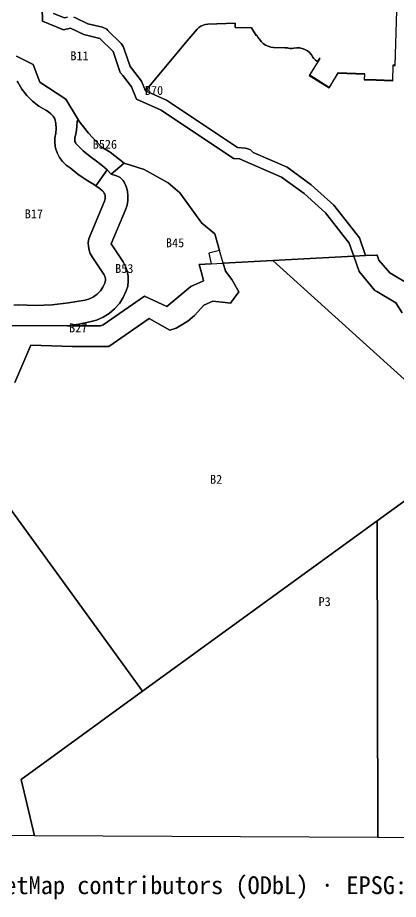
# Model space of a CAD drawing. Header units: metres. Extents: x 446275 to 447851, y 3131842 to 3133549.
# Drawn here: x 446715 to 446971, y 3131842 to 3132434 of the extents above; entities that cross this region are included whole.
import ezdxf

# ---------------------------------------------------------------- set-up
doc = ezdxf.new("R2010")
doc.units = ezdxf.units.M
for name, color, linetype in [('00_계획선-획지명', 7, 'Continuous'), ('00_계획선-획지선', 7, 'Continuous'), ('00_표제', 7, 'Continuous')]:
    doc.layers.add(name, color=color, linetype=linetype)

msp = doc.modelspace()

# ---------------------------------------------------------------- linework, layer by layer
at = {"layer": '00_계획선-획지선'}
for points in [[(446956.45, 3132096.13), (447024.97, 3132145.87), (447024.96, 3132145.87), (447608.31, 3132569.39), (447758.46, 3132571.13), (447846.48, 3132572.1), (447843.44, 3131879.84), (446956.9, 3131883.78), (446956.45, 3132096.13)], [(446772.18, 3132334.35), (446768.94, 3132336.86), (446763.88, 3132340.46), (446759.13, 3132344.45), (446754.72, 3132348.82), (446754.27, 3132349.37), (446753.92, 3132349.99), (446753.67, 3132350.65), (446753.52, 3132351.35), (446753.49, 3132352.05), (446753.56, 3132352.76), (446754.5, 3132356.57), (446755.02, 3132360.46), (446755.11, 3132364.38), (446755.94, 3132364.87), (446755.99, 3132364.78), (446762.68, 3132356.23), (446771.19, 3132347.07), (446777.27, 3132343.4), (446786.7, 3132336.06), (446780.85, 3132331.26), (446778.03, 3132328.74), (446775.23, 3132331.62), (446772.18, 3132334.35)], [(446839.96, 3132257.09), (446831.35, 3132253.24), (446815.24, 3132239.84), (446800.37, 3132246.97), (446772.61, 3132227.61), (446770.75, 3132227.01), (446748.67, 3132227.07), (446756.17, 3132228.15), (446763.62, 3132229.55), (446768.22, 3132230.85), (446772.59, 3132232.79), (446776.63, 3132235.34), (446780.27, 3132238.43), (446783.44, 3132242.02), (446786.05, 3132246.02), (446788.07, 3132250.35), (446789.03, 3132253.59), (446789.46, 3132256.95), (446789.35, 3132260.33), (446788.72, 3132263.65), (446787.57, 3132266.83), (446785.93, 3132269.79), (446777.91, 3132281.87), (446787.58, 3132304.85), (446788.59, 3132307.87), (446789.15, 3132311), (446789.23, 3132314.18), (446788.83, 3132317.34), (446787.98, 3132320.4), (446786.67, 3132323.3), (446785.92, 3132324.47), (446784.99, 3132325.51), (446783.92, 3132326.4), (446782.72, 3132327.12), (446781.43, 3132327.64), (446778.03, 3132328.74), (446780.85, 3132331.26), (446786.7, 3132336.06), (446800.09, 3132331.76), (446816.16, 3132322.92), (446824.13, 3132316.17), (446838.7, 3132295.72), (446847.52, 3132288.69), (446850.73, 3132277.51), (446843.43, 3132275.63), (446844.96, 3132268.57), (446837.09, 3132268.16), (446838.7, 3132261.93), (446839.96, 3132257.09)], [(446717.55, 3131922.72), (446798.97, 3131981.82), (446956.45, 3132096.13), (446956.9, 3131883.78), (446726.43, 3131884.81), (446717.55, 3131922.72)]]:
    msp.add_lwpolyline(points, close=True, dxfattribs=at)
for points in [[(446969.77, 3132445.96), (446968.33, 3132401.84), (446967.04, 3132401.87), (446966.73, 3132391.54), (446955.83, 3132391.87), (446947.99, 3132392.11), (446948.1, 3132396), (446930.13, 3132396.61), (446924.28, 3132386.92), (446911.24, 3132395.01), (446918.16, 3132406.22), (446917.85, 3132406.42), (446916.49, 3132404.23), (446915.78, 3132404.67), (446915.05, 3132405.19), (446914.39, 3132405.8), (446913.82, 3132406.5), (446913.35, 3132407.27), (446912.34, 3132408.85), (446911.09, 3132410.25), (446909.62, 3132411.43), (446907.99, 3132412.35), (446906.22, 3132412.99), (446904.38, 3132413.34), (446902.5, 3132413.39), (446900.64, 3132413.13), (446899.4, 3132412.95), (446898.14, 3132412.99), (446896.91, 3132413.22), (446896.37, 3132413.34), (446895.82, 3132413.39), (446894.82, 3132413.42), (446886.97, 3132413.73), (446885.07, 3132413.96), (446883.24, 3132414.49), (446881.51, 3132415.31), (446879.93, 3132416.39), (446878.55, 3132417.72), (446877.4, 3132419.24), (446876.48, 3132420.68), (446875.72, 3132421.91), (446875.32, 3132421.65), (446872.05, 3132426.83), (446861.06, 3132427.16), (446861.14, 3132429.88), (446842.91, 3132429.29), (446841.28, 3132429.1), (446839.7, 3132428.65), (446838.22, 3132427.95), (446836.88, 3132427.01), (446835.7, 3132425.87), (446828.9, 3132418.07), (446800.94, 3132384.71), (446798.37, 3132391.06), (446791.67, 3132399.81), (446790.65, 3132400.88), (446786.48, 3132413.31), (446786.03, 3132414.38), (446785.42, 3132415.37), (446784.66, 3132416.25), (446775.8, 3132425.17), (446775, 3132425.88), (446774.11, 3132426.46), (446773.14, 3132426.91), (446772.12, 3132427.23), (446762.24, 3132429.53), (446753.95, 3132433.54), (446752.95, 3132433.94)], [(446979.9, 3132253.65), (446964.93, 3132262.48), (446957.57, 3132271.1), (446956.45, 3132274.47), (446956.08, 3132274.45), (446948.68, 3132274.06), (446944.57, 3132286), (446927.42, 3132307.97), (446912.28, 3132321.63), (446896.04, 3132333.29), (446873.2, 3132343.25), (446872.36, 3132344.18), (446871.37, 3132344.97), (446870.26, 3132345.58), (446869.07, 3132345.99), (446867.83, 3132346.21), (446862.75, 3132346.66), (446815.16, 3132378.36), (446800.94, 3132384.71), (446828.9, 3132418.07), (446835.7, 3132425.87), (446836.88, 3132427.01), (446838.22, 3132427.95), (446839.7, 3132428.65), (446841.28, 3132429.1), (446842.91, 3132429.29), (446861.14, 3132429.88), (446861.06, 3132427.16), (446872.05, 3132426.83), (446875.32, 3132421.65), (446875.72, 3132421.91), (446876.48, 3132420.68), (446877.37, 3132419.25), (446877.4, 3132419.24), (446878.55, 3132417.72), (446879.93, 3132416.39), (446881.51, 3132415.31), (446883.24, 3132414.49), (446885.07, 3132413.96), (446886.97, 3132413.73), (446887.12, 3132413.64), (446894.82, 3132413.42), (446895.82, 3132413.39), (446896.37, 3132413.34), (446896.91, 3132413.22), (446898.14, 3132412.99), (446899.4, 3132412.95), (446900.64, 3132413.13), (446902.5, 3132413.39), (446904.38, 3132413.34), (446906.22, 3132412.99), (446907.99, 3132412.35), (446909.62, 3132411.43), (446911.09, 3132410.25), (446912.34, 3132408.85), (446913.35, 3132407.27), (446913.82, 3132406.5), (446914.39, 3132405.8), (446915.05, 3132405.19), (446915.78, 3132404.67), (446916.49, 3132404.23), (446916.62, 3132404.15), (446910.93, 3132394.92), (446924.29, 3132386.68), (446930.26, 3132396.36), (446947.87, 3132395.84), (446947.75, 3132391.89), (446955.83, 3132391.65), (446966.94, 3132391.33), (446967.24, 3132401.68), (446968.61, 3132401.64), (446969.9, 3132446)], [(446731.63, 3132440.61), (446731.77, 3132431.27), (446746.03, 3132425.46), (446750.63, 3132426.67), (446759.68, 3132422.3), (446770.39, 3132419.8), (446779.25, 3132410.88), (446783.97, 3132396.85), (446785.86, 3132394.86), (446791.69, 3132387.24), (446795.02, 3132379.01), (446811.46, 3132371.65), (446860.13, 3132339.24), (446864.13, 3132338.88), (446892.25, 3132326.61), (446907.48, 3132315.68), (446921.82, 3132302.75), (446937.77, 3132282.31), (446940.77, 3132273.64), (446886.37, 3132270.76), (446853.17, 3132269.01), (446850.73, 3132277.51), (446847.52, 3132288.69), (446838.7, 3132295.72), (446824.13, 3132316.17), (446816.16, 3132322.92), (446800.09, 3132331.76), (446786.7, 3132336.06), (446777.27, 3132343.4), (446771.19, 3132347.07), (446762.68, 3132356.23), (446755.99, 3132364.78), (446755.94, 3132364.87), (446755.94, 3132364.87), (446747.5, 3132379.12), (446730.16, 3132390.44), (446725.61, 3132402.33), (446714.35, 3132407.85)], [(446752.95, 3132433.94), (446753.95, 3132433.54), (446762.24, 3132429.53), (446772.12, 3132427.23), (446773.14, 3132426.91), (446774.11, 3132426.46), (446775, 3132425.88), (446775.8, 3132425.17), (446784.66, 3132416.25), (446785.42, 3132415.37), (446786.03, 3132414.38), (446786.48, 3132413.31), (446790.65, 3132400.88), (446791.67, 3132399.81), (446798.37, 3132391.06), (446800.94, 3132384.71), (446815.16, 3132378.36), (446862.75, 3132346.66), (446867.83, 3132346.21), (446869.07, 3132345.99), (446870.26, 3132345.58), (446871.37, 3132344.97), (446872.36, 3132344.18), (446873.2, 3132343.25), (446896.04, 3132333.29), (446912.28, 3132321.63), (446927.42, 3132307.97), (446944.57, 3132286), (446948.68, 3132274.06), (446940.77, 3132273.64), (446937.77, 3132282.31), (446921.82, 3132302.75), (446907.48, 3132315.68), (446907.48, 3132315.68), (446892.25, 3132326.61), (446864.13, 3132338.88), (446860.13, 3132339.24), (446811.46, 3132371.65), (446795.02, 3132379.01), (446791.69, 3132387.24), (446785.86, 3132394.86), (446783.97, 3132396.85), (446779.25, 3132410.88), (446770.39, 3132419.8), (446759.68, 3132422.3), (446750.63, 3132426.67), (446746.03, 3132425.46), (446731.77, 3132431.27), (446731.63, 3132440.61)], [(446748.69, 3132434.04), (446746.55, 3132433.48), (446739.31, 3132436.43)], [(446739.31, 3132436.43), (446746.55, 3132433.48), (446748.69, 3132434.04)], [(446714.35, 3132407.85), (446725.61, 3132402.33), (446730.16, 3132390.44), (446747.5, 3132379.12), (446755.94, 3132364.87), (446755.11, 3132364.38), (446755.02, 3132360.46), (446754.5, 3132356.57), (446753.56, 3132352.76), (446753.49, 3132352.05), (446753.52, 3132351.35), (446753.67, 3132350.65), (446753.92, 3132349.99), (446754.27, 3132349.37), (446754.72, 3132348.82), (446759.13, 3132344.45), (446763.88, 3132340.46), (446768.94, 3132336.86), (446772.18, 3132334.35), (446775.23, 3132331.62), (446767.64, 3132320.96), (446766.81, 3132321.44), (446761.11, 3132324.86), (446755.69, 3132328.7), (446750.55, 3132332.91), (446747.71, 3132334.81), (446745.23, 3132337.16), (446743.18, 3132339.89), (446741.61, 3132342.93), (446740.57, 3132346.18), (446740.09, 3132349.56), (446740.18, 3132352.98), (446740.85, 3132356.16), (446741.07, 3132359.4), (446740.82, 3132362.65), (446740.11, 3132365.82), (446738.96, 3132367.59), (446737.56, 3132369.16), (446735.94, 3132370.51), (446734.14, 3132371.61), (446729.48, 3132374.36), (446725.2, 3132377.68), (446721.37, 3132381.5), (446718.04, 3132385.78), (446715.28, 3132390.43), (446714.87, 3132391.08)], [(446714.87, 3132391.08), (446715.28, 3132390.43), (446718.04, 3132385.78), (446721.37, 3132381.5), (446725.2, 3132377.68), (446729.48, 3132374.36), (446734.14, 3132371.61), (446735.94, 3132370.51), (446735.94, 3132370.51), (446737.56, 3132369.16), (446738.96, 3132367.59), (446740.11, 3132365.82), (446740.82, 3132362.65), (446741.07, 3132359.4), (446740.85, 3132356.16), (446740.18, 3132352.98), (446740.09, 3132349.56), (446740.57, 3132346.18), (446741.61, 3132342.93), (446743.18, 3132339.89), (446745.23, 3132337.16), (446747.71, 3132334.81), (446750.55, 3132332.91), (446755.69, 3132328.7), (446761.11, 3132324.86), (446766.81, 3132321.44), (446767.64, 3132320.96), (446769.97, 3132319.38), (446772.11, 3132317.55), (446772.75, 3132316.85), (446773.27, 3132316.06), (446773.66, 3132315.19), (446773.91, 3132314.28), (446774.02, 3132313.33), (446773.97, 3132312.39), (446773.79, 3132311.46), (446773.45, 3132310.57), (446763.78, 3132287.59), (446763, 3132285.21), (446762.62, 3132282.75), (446762.65, 3132280.25), (446763.09, 3132277.79), (446763.92, 3132275.43), (446765.13, 3132273.25), (446773.15, 3132261.16), (446773.62, 3132260.32), (446773.95, 3132259.41), (446774.13, 3132258.46), (446774.16, 3132257.49), (446774.04, 3132256.53), (446773.77, 3132255.61), (446772.45, 3132252.87), (446770.69, 3132250.39), (446768.55, 3132248.23), (446766.08, 3132246.46), (446763.35, 3132245.13), (446760.43, 3132244.26), (446749.42, 3132242.34), (446738.29, 3132241.15), (446727.12, 3132240.7), (446715.94, 3132240.99), (446712.55, 3132240.91)], [(446712.55, 3132240.91), (446715.94, 3132240.99), (446727.12, 3132240.7), (446738.29, 3132241.15), (446749.42, 3132242.34), (446760.43, 3132244.26), (446763.35, 3132245.13), (446766.08, 3132246.46), (446768.55, 3132248.23), (446770.69, 3132250.39), (446772.45, 3132252.87), (446773.77, 3132255.61), (446774.04, 3132256.53), (446774.16, 3132257.49), (446774.13, 3132258.46), (446773.95, 3132259.41), (446773.62, 3132260.32), (446773.15, 3132261.16), (446765.13, 3132273.25), (446763.92, 3132275.43), (446763.92, 3132275.43), (446763.09, 3132277.79), (446762.65, 3132280.25), (446762.62, 3132282.75), (446763, 3132285.21), (446763.78, 3132287.59), (446773.45, 3132310.57), (446773.79, 3132311.46), (446773.97, 3132312.39), (446774.02, 3132313.33), (446773.91, 3132314.28), (446773.66, 3132315.19), (446773.27, 3132316.06), (446772.75, 3132316.85), (446772.11, 3132317.55), (446769.97, 3132319.38), (446767.64, 3132320.96), (446775.23, 3132331.62), (446778.03, 3132328.74), (446781.43, 3132327.64), (446782.72, 3132327.12), (446783.92, 3132326.4), (446784.99, 3132325.51), (446785.92, 3132324.47), (446786.67, 3132323.3), (446787.98, 3132320.4), (446788.83, 3132317.34), (446789.23, 3132314.18), (446789.15, 3132311), (446788.59, 3132307.87), (446787.58, 3132304.85), (446777.91, 3132281.87), (446785.93, 3132269.79), (446787.57, 3132266.83), (446788.72, 3132263.65), (446789.35, 3132260.33), (446789.46, 3132256.95), (446789.03, 3132253.59), (446788.07, 3132250.35), (446786.05, 3132246.02), (446783.44, 3132242.02), (446780.27, 3132238.43), (446776.63, 3132235.34), (446772.59, 3132232.79), (446768.22, 3132230.85), (446763.62, 3132229.55), (446756.17, 3132228.15), (446748.67, 3132227.07), (446711.27, 3132227.16)], [(447024.96, 3132145.87), (446956.22, 3132207.82), (446886.37, 3132270.76), (446940.77, 3132273.64), (446944.3, 3132263.36), (446954.99, 3132250.65), (446956.13, 3132249.98), (446968.99, 3132242.39), (446973.23, 3132235.68)], [(446973.23, 3132235.68), (446968.99, 3132242.39), (446956.13, 3132249.98), (446954.99, 3132250.65), (446944.3, 3132263.36), (446940.77, 3132273.64), (446948.68, 3132274.06), (446956.08, 3132274.45), (446956.45, 3132274.47), (446957.57, 3132271.1), (446964.93, 3132262.48), (446979.9, 3132253.65)], [(446711.27, 3132227.16), (446748.67, 3132227.07), (446770.75, 3132227.01), (446772.61, 3132227.61), (446800.37, 3132246.97), (446815.24, 3132239.84), (446831.35, 3132253.24), (446839.96, 3132257.09), (446838.7, 3132261.93), (446837.09, 3132268.16), (446844.96, 3132268.57), (446852.67, 3132268.98), (446853.17, 3132269.01), (446854.74, 3132263.53), (446858.99, 3132258.04), (446858.99, 3132258.04), (446863.54, 3132249.8), (446858.03, 3132242.2), (446854.38, 3132242.51), (446846.15, 3132243.45), (446840.2, 3132240.79), (446833.79, 3132233.79), (446829.51, 3132230.15), (446821.58, 3132225.29), (446817.36, 3132224.01), (446803.42, 3132231.91), (446776.46, 3132213.2), (446751.77, 3132213.01), (446724.12, 3132213.94), (446713.39, 3132189.05)], [(446713.39, 3132189.05), (446724.12, 3132213.94), (446751.77, 3132213.01), (446776.46, 3132213.2), (446803.42, 3132231.91), (446817.36, 3132224.01), (446821.58, 3132225.29), (446829.51, 3132230.15), (446833.79, 3132233.79), (446840.2, 3132240.79), (446846.15, 3132243.45), (446854.38, 3132242.51), (446858.03, 3132242.2), (446863.54, 3132249.8), (446858.99, 3132258.04), (446854.74, 3132263.53), (446853.17, 3132269.01), (446886.37, 3132270.76), (446956.22, 3132207.82), (446956.22, 3132207.82), (447024.96, 3132145.87)], [(447024.97, 3132145.87), (446956.45, 3132096.13), (446798.97, 3131981.82), (446644.16, 3132195.09)], [(446644.16, 3132195.09), (446798.97, 3131981.82), (446717.55, 3131922.72), (446726.43, 3131884.81), (446650.87, 3131885.15)]]:
    msp.add_lwpolyline(points, dxfattribs=at)

# ---------------------------------------------------------------- texts
at = {"layer": '00_계획선-획지명'}
for s, p in [('B11', (446750.59, 3132405.09)), ('B70', (446800.59, 3132381.86)), ('B526', (446765.58, 3132345.76)), ('B17', (446719.97, 3132299.08)), ('B45', (446814.73, 3132279.69)), ('B53', (446780.64, 3132262.4)), ('B27', (446749.71, 3132222.57)), ('B2', (446844.32, 3132121)), ('P3', (446917.14, 3132038.98))]:
    msp.add_text(s, height=6, dxfattribs=at).set_placement(p)
at = {"layer": '00_표제'}
msp.add_text('Celebration FL (Osceola County parcels) · © OpenStreetMap contributors (ODbL) · EPSG:32617', height=12, dxfattribs=at).set_placement((446275.3, 3131845.75))

doc.saveas('drawing.dxf')
